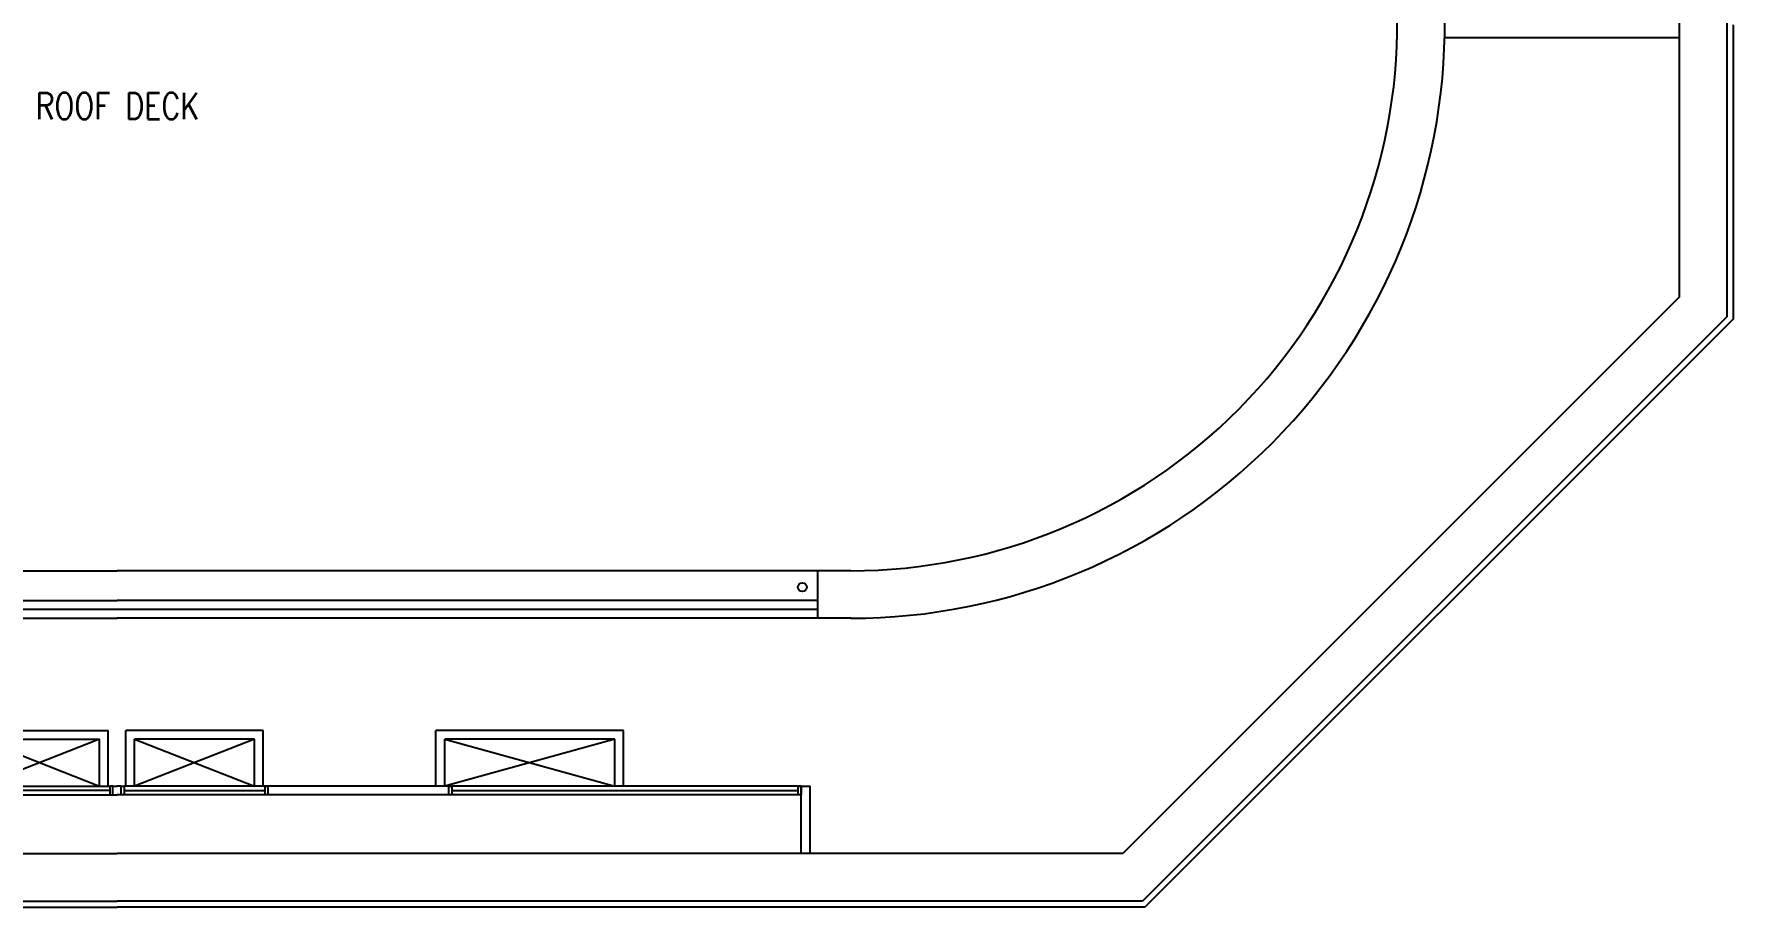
# Model space of a CAD drawing. Header units: millimetres. Extents: x 489570 to 664474, y -400689 to -233120.
# Drawn here: x 536595 to 565540, y -400689 to -385814 of the extents above; entities that cross this region are included whole.
import ezdxf
from ezdxf.enums import TextEntityAlignment as Align
from ezdxf.lldxf.tags import DXFTag

# ---------------------------------------------------------------- set-up
doc = ezdxf.new("R2010")
doc.units = ezdxf.units.MM
doc.header["$LTSCALE"] = 10
doc.header["$MEASUREMENT"] = 0
for name, color, linetype in [('XREF BB LVL 3$0$X-WTC3-Level 3 segmented$0$ARCH', 7, 'Continuous'), ('XREF BB LVL 3$0$X-WTC3-Level 3 segmented$0$HAT', 251, 'Continuous'), ('XREF BB LVL 3$0$X-WTC3-Level 3 segmented$0$HID', 1, 'XREF BB LVL 3$0$X-WTC3-Level 3 segmented$0$HIDDEN'), ('XREF BB LVL 3$0$X-WTC3-Level 3 segmented$0$WAL', 7, 'Continuous'), ('XREF BB LVL 3$0$X-WTC3-Level 3 segmented$0$WIN', 2, 'Continuous')]:
    doc.layers.add(name, color=color, linetype=linetype)
doc.styles.add('XREF BB LVL 3$0$X-WTC3-Level 3 segmented$0$PTI', font='romans.shx', dxfattribs={"width": 0.8})
tags = doc.linetypes.add('XREF BB LVL 3$0$X-WTC3-Level 3 segmented$0$HIDDEN', pattern=[0.375, 0.25, -0.125]).pattern_tags.tags
tags[6:7] = [DXFTag(74, 4), DXFTag(75, 0), DXFTag(340, '0'), DXFTag(46, 1.0), DXFTag(50, 0.0), DXFTag(44, 0.0), DXFTag(45, 0.0)]
tags[4:5] = [DXFTag(74, 4), DXFTag(75, 0), DXFTag(340, '0'), DXFTag(46, 1.0), DXFTag(50, 0.0), DXFTag(44, 0.0), DXFTag(45, 0.0)]

msp = doc.modelspace()

# ---------------------------------------------------------------- linework, layer by layer
at = {"layer": 'XREF BB LVL 3$0$X-WTC3-Level 3 segmented$0$HAT'}
for p, q in [((565439.7, -390630.2), (565439.7, -385559.2)), ((565439.7, -390630.2), (555480.7, -400589.2)), ((520538.7, -400589.2), (538009.7, -400589.2)), ((555480.7, -400589.2), (538009.7, -400589.2))]:
    msp.add_line(p, q, dxfattribs=at)
at = {"layer": 'XREF BB LVL 3$0$X-WTC3-Level 3 segmented$0$HID'}
for p, q in [((535518.2, -397679.2), (537859.7, -397679.2)), ((537859.7, -398629.2), (537859.7, -397679.2)), ((538159.7, -398629.2), (538159.7, -397679.2)), ((540501.2, -397679.2), (538159.7, -397679.2)), ((540501.2, -398629.2), (540501.2, -397679.2)), ((543442.7, -398629.2), (543442.7, -397679.2)), ((546638.7, -397679.2), (543442.7, -397679.2)), ((546638.7, -398629.2), (546638.7, -397679.2)), ((535668.2, -397829.2), (537709.7, -397829.2)), ((535668.2, -397829.2), (537709.7, -398629.2)), ((537709.7, -397829.2), (535668.2, -398629.2)), ((537709.7, -398629.2), (537709.7, -397829.2)), ((538309.7, -398629.2), (538309.7, -397829.2)), ((540351.2, -397829.2), (538309.7, -397829.2)), ((540351.2, -397829.2), (538309.7, -398629.2)), ((538309.7, -397829.2), (540351.2, -398629.2)), ((540351.2, -398629.2), (540351.2, -397829.2)), ((543592.7, -398629.2), (543592.7, -397829.2)), ((546488.7, -397829.2), (543592.7, -397829.2)), ((546488.7, -397829.2), (543592.7, -398629.2)), ((543592.7, -397829.2), (546488.7, -398629.2)), ((546488.7, -398629.2), (546488.7, -397829.2)), ((537889, -398704.2), (535489, -398704.2)), ((538130.5, -398704.2), (540530.5, -398704.2)), ((543714.7, -398704.2), (549614.7, -398704.2))]:
    msp.add_line(p, q, dxfattribs=at)
at = {"layer": 'XREF BB LVL 3$0$X-WTC3-Level 3 segmented$0$WAL'}
for p, q in [((564629.7, -390294.7), (564629.7, -385559.2)), ((565539.7, -385659.2), (565539.7, -390671.7)), ((564629.7, -385879.2), (560627.5, -385879.2)), ((564629.7, -390294.7), (555145.2, -399779.2)), ((565539.7, -390671.7), (555522.1, -400689.2)), ((525509.7, -394959.2), (538009.7, -394959.2)), ((550509.7, -394959.2), (538009.7, -394959.2)), ((549950.7, -395769.2), (549950.7, -394959.2)), ((526064.7, -395469.2), (538009.7, -395469.2)), ((549950.7, -395469.2), (538009.7, -395469.2)), ((526064.7, -395769.2), (538009.7, -395769.2)), ((549950.7, -395769.2), (538009.7, -395769.2)), ((550509.7, -395769.2), (549950.7, -395769.2)), ((537934.7, -398629.2), (538009.7, -398629.2)), ((537934.7, -398777.2), (538009.7, -398777.2)), ((537939, -398779.2), (537939, -398629.2)), ((538084.7, -398629.2), (538009.7, -398629.2)), ((538084.7, -398777.2), (538009.7, -398777.2)), ((538080.5, -398779.2), (538080.5, -398629.2)), ((543664.7, -398629.2), (540434.7, -398629.2)), ((543664.7, -398779.2), (540434.7, -398779.2)), ((540530.5, -398779.2), (540530.5, -398629.2)), ((543664.7, -398779.2), (543664.7, -398629.2)), ((520874.2, -399779.2), (538009.7, -399779.2)), ((555145.2, -399779.2), (538009.7, -399779.2)), ((520497.3, -400689.2), (538009.7, -400689.2)), ((555522.1, -400689.2), (538009.7, -400689.2))]:
    msp.add_line(p, q, dxfattribs=at)
msp.add_lwpolyline([(549814.7, -399779.2), (549664.7, -399779.2), (549664.7, -398629.2), (549814.7, -398629.2)], close=True, dxfattribs=at)
msp.add_circle((549684.5, -395240.2), 75, dxfattribs=at)
for radius, end in [(9310, 0.55389), (10120, 0.50955)]:
    msp.add_arc((550509.7, -385649.2), radius, 270, end, dxfattribs=at)
at = {"layer": 'XREF BB LVL 3$0$X-WTC3-Level 3 segmented$0$WIN'}
for p, q in [((538009.7, -395619.2), (526064.7, -395619.2)), ((549950.7, -395619.2), (538009.7, -395619.2)), ((535489, -398629.2), (537889, -398629.2)), ((535489, -398779.2), (537889, -398779.2)), ((540530.5, -398629.2), (538130.5, -398629.2)), ((540530.5, -398779.2), (538130.5, -398779.2)), ((549664.7, -398629.2), (543714.7, -398629.2)), ((549664.7, -398779.2), (543714.7, -398779.2))]:
    msp.add_line(p, q, dxfattribs=at)
for points in [[(537889, -398629.2), (537889, -398779.2), (537939, -398779.2), (537939, -398629.2)], [(538130.5, -398629.2), (538130.5, -398779.2), (538080.5, -398779.2), (538080.5, -398629.2)], [(540580.5, -398629.2), (540580.5, -398779.2), (540530.5, -398779.2), (540530.5, -398629.2)], [(543714.7, -398629.2), (543714.7, -398779.2), (543664.7, -398779.2), (543664.7, -398629.2)], [(549664.7, -398629.2), (549664.7, -398779.2), (549614.7, -398779.2), (549614.7, -398629.2)]]:
    msp.add_lwpolyline(points, close=True, dxfattribs=at)

# ---------------------------------------------------------------- texts
at = {"layer": 'XREF BB LVL 3$0$X-WTC3-Level 3 segmented$0$ARCH', "style": 'XREF BB LVL 3$0$X-WTC3-Level 3 segmented$0$PTI', "width": 0.8}
msp.add_text('ROOF DECK', height=450, dxfattribs=at).set_placement((538015.2, -387041.3), align=Align.MIDDLE)

doc.saveas('drawing.dxf')
